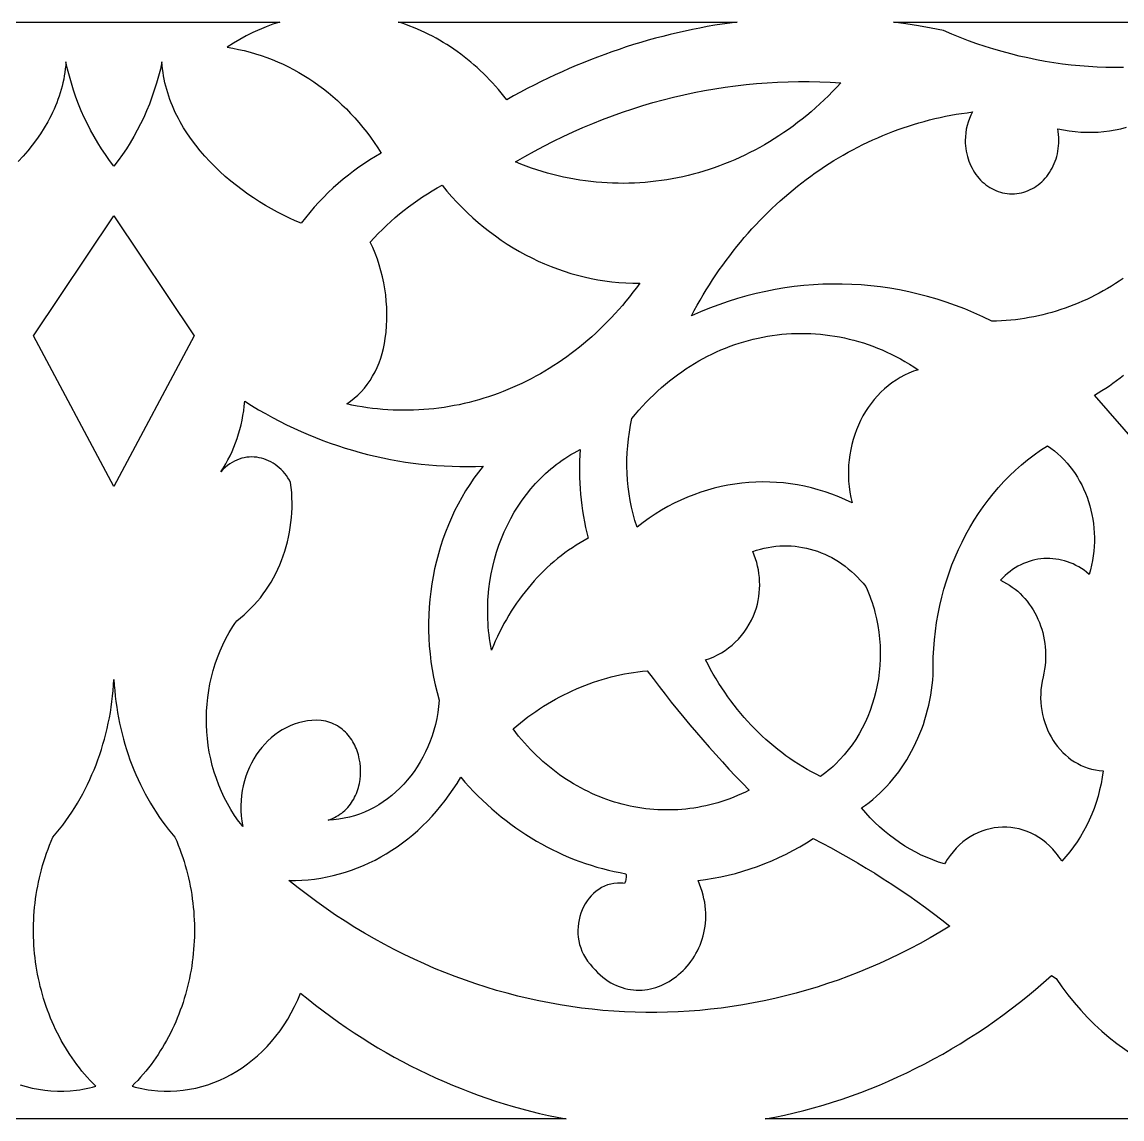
# Model space of a CAD drawing. Extents: x 1908 to 3442, y -299 to 721.
# Drawn here: x 3222.5 to 3272.6, y 332.4 to 382.4 of the extents above; entities that cross this region are included whole.
import ezdxf

# ---------------------------------------------------------------- set-up
doc = ezdxf.new("R2010")
doc.units = 0
doc.layers.add('BITMAP_LAYER', color=18, linetype='CONTINUOUS')

msp = doc.modelspace()

# ---------------------------------------------------------------- linework, layer by layer
at = {"layer": 'BITMAP_LAYER'}
for points in [[(3219.112, 382.446), (3234.242, 382.446), (3233.929, 382.342), (3233.619, 382.227), (3233.008, 381.961), (3232.708, 381.811), (3232.412, 381.65), (3232.121, 381.478), (3231.833, 381.294), (3232.098, 381.251), (3232.361, 381.199), (3232.622, 381.141), (3232.881, 381.074), (3233.138, 381), (3233.393, 380.919), (3233.645, 380.831), (3233.895, 380.735), (3234.142, 380.632), (3234.387, 380.522), (3234.629, 380.405), (3234.868, 380.281), (3235.104, 380.15), (3235.337, 380.013), (3235.566, 379.868), (3235.793, 379.718), (3236.015, 379.56), (3236.235, 379.396), (3236.45, 379.226), (3236.662, 379.05), (3236.87, 378.867), (3237.074, 378.678), (3237.274, 378.483), (3237.469, 378.282), (3237.66, 378.075), (3237.847, 377.862), (3238.029, 377.644), (3238.206, 377.419), (3238.379, 377.19), (3238.547, 376.954), (3238.709, 376.713), (3238.867, 376.467), (3238.607, 376.319), (3238.351, 376.164), (3238.098, 376.002), (3237.85, 375.832), (3237.606, 375.655), (3237.365, 375.472), (3237.129, 375.282), (3236.898, 375.085), (3236.671, 374.881), (3236.448, 374.67), (3236.23, 374.454), (3236.017, 374.231), (3235.809, 374.001), (3235.607, 373.766), (3235.409, 373.524), (3235.217, 373.276), (3234.947, 373.389), (3234.675, 373.511), (3234.403, 373.642), (3234.129, 373.781), (3233.857, 373.93), (3233.584, 374.087), (3233.314, 374.252), (3233.045, 374.425), (3232.779, 374.607), (3232.516, 374.796), (3232.258, 374.993), (3232.004, 375.198), (3231.755, 375.41), (3231.512, 375.629), (3231.275, 375.855), (3231.046, 376.088), (3230.824, 376.328), (3230.611, 376.575), (3230.407, 376.828), (3230.213, 377.087), (3230.029, 377.353), (3229.855, 377.624), (3229.694, 377.901), (3229.618, 378.042), (3229.545, 378.184), (3229.475, 378.328), (3229.408, 378.472), (3229.345, 378.619), (3229.285, 378.766), (3229.229, 378.915), (3229.176, 379.065), (3229.127, 379.216), (3229.082, 379.369), (3229.041, 379.523), (3229.003, 379.678), (3228.97, 379.834), (3228.941, 379.991), (3228.916, 380.149), (3228.895, 380.309), (3228.878, 380.47), (3228.866, 380.631), (3228.792, 380.302), (3228.709, 379.976), (3228.617, 379.653), (3228.517, 379.334), (3228.408, 379.019), (3228.291, 378.709), (3228.165, 378.403), (3228.032, 378.101), (3227.89, 377.804), (3227.74, 377.513), (3227.582, 377.226), (3227.416, 376.945), (3227.243, 376.67), (3227.062, 376.401), (3226.874, 376.138), (3226.677, 375.881), (3226.48, 376.138), (3226.291, 376.401), (3226.111, 376.67), (3225.937, 376.945), (3225.772, 377.226), (3225.614, 377.513), (3225.464, 377.804), (3225.322, 378.101), (3225.188, 378.403), (3225.063, 378.709), (3224.945, 379.019), (3224.837, 379.334), (3224.736, 379.653), (3224.645, 379.976), (3224.562, 380.302), (3224.487, 380.631), (3224.475, 380.47), (3224.459, 380.309), (3224.438, 380.149), (3224.413, 379.991), (3224.384, 379.834), (3224.35, 379.678), (3224.313, 379.523), (3224.271, 379.369), (3224.226, 379.216), (3224.177, 379.065), (3224.125, 378.915), (3224.068, 378.766), (3224.009, 378.619), (3223.945, 378.472), (3223.879, 378.328), (3223.809, 378.184), (3223.736, 378.042), (3223.66, 377.901), (3223.498, 377.624), (3223.325, 377.353), (3223.141, 377.087), (3222.946, 376.828), (3222.742, 376.575), (3222.529, 376.328), (3222.308, 376.088)], [(3272.709, 380.367), (3272.311, 380.366), (3271.912, 380.373), (3271.514, 380.389), (3271.117, 380.412), (3270.72, 380.444), (3270.323, 380.484), (3269.927, 380.532), (3269.532, 380.588), (3269.138, 380.653), (3268.744, 380.725), (3268.352, 380.806), (3267.961, 380.894), (3267.571, 380.991), (3267.183, 381.096), (3266.796, 381.209), (3266.41, 381.33), (3266.026, 381.459), (3265.644, 381.596), (3265.263, 381.74), (3264.885, 381.893), (3264.509, 382.054), (3263.938, 382.171), (3263.367, 382.275), (3262.794, 382.367), (3262.22, 382.446), (3293.613, 382.446)], [(3272.701, 370.762), (3272.523, 370.641), (3272.343, 370.524), (3272.161, 370.41), (3271.977, 370.3), (3271.792, 370.193), (3271.605, 370.09), (3271.416, 369.991), (3271.226, 369.896), (3271.034, 369.804), (3270.841, 369.716), (3270.646, 369.633), (3270.449, 369.552), (3270.252, 369.476), (3270.052, 369.404), (3269.852, 369.336), (3269.65, 369.272), (3269.447, 369.212), (3269.243, 369.156), (3269.037, 369.104), (3268.831, 369.056), (3268.623, 369.012), (3268.414, 368.972), (3268.205, 368.937), (3267.994, 368.906), (3267.783, 368.879), (3267.57, 368.857), (3267.357, 368.839), (3267.143, 368.825), (3266.928, 368.816), (3266.713, 368.811), (3266.303, 369.008), (3265.89, 369.194), (3265.473, 369.367), (3265.054, 369.528), (3264.633, 369.676), (3264.209, 369.813), (3263.782, 369.937), (3263.354, 370.049), (3262.924, 370.148), (3262.492, 370.236), (3262.059, 370.311), (3261.625, 370.374), (3261.19, 370.424), (3260.754, 370.463), (3260.318, 370.489), (3259.881, 370.502), (3259.444, 370.504), (3259.007, 370.493), (3258.57, 370.47), (3258.134, 370.435), (3257.698, 370.387), (3257.263, 370.327), (3256.829, 370.254), (3256.397, 370.17), (3255.966, 370.073), (3255.537, 369.964), (3255.109, 369.842), (3254.684, 369.708), (3254.26, 369.562), (3253.84, 369.403), (3253.422, 369.232), (3253.007, 369.049), (3253.137, 369.293), (3253.27, 369.534), (3253.406, 369.773), (3253.545, 370.008), (3253.687, 370.241), (3253.831, 370.472), (3253.978, 370.699), (3254.128, 370.924), (3254.281, 371.146), (3254.436, 371.365), (3254.594, 371.581), (3254.754, 371.795), (3254.917, 372.005), (3255.082, 372.213), (3255.25, 372.418), (3255.421, 372.619), (3255.593, 372.818), (3255.768, 373.014), (3255.946, 373.206), (3256.126, 373.396), (3256.308, 373.582), (3256.492, 373.766), (3256.678, 373.946), (3256.867, 374.123), (3257.058, 374.297), (3257.251, 374.468), (3257.446, 374.635), (3257.643, 374.799), (3257.842, 374.96), (3258.043, 375.118), (3258.246, 375.272), (3258.451, 375.423), (3258.658, 375.571), (3258.867, 375.715), (3259.077, 375.856), (3259.29, 375.993), (3259.504, 376.127), (3259.719, 376.257), (3259.937, 376.384), (3260.156, 376.508), (3260.377, 376.627), (3260.599, 376.744), (3260.823, 376.856), (3261.048, 376.965), (3261.275, 377.071), (3261.504, 377.172), (3261.733, 377.27), (3261.965, 377.364), (3262.197, 377.455), (3262.431, 377.541), (3262.666, 377.624), (3262.903, 377.703), (3263.14, 377.779), (3263.379, 377.85), (3263.619, 377.917), (3263.86, 377.981), (3264.103, 378.041), (3264.346, 378.096), (3264.59, 378.148), (3264.836, 378.195), (3265.082, 378.239), (3265.329, 378.279), (3265.577, 378.314), (3265.826, 378.345), (3265.75, 378.198), (3265.684, 378.045), (3265.627, 377.887), (3265.581, 377.724), (3265.544, 377.559), (3265.518, 377.39), (3265.502, 377.219), (3265.496, 377.046), (3265.499, 376.921), (3265.507, 376.797), (3265.521, 376.676), (3265.54, 376.556), (3265.563, 376.438), (3265.592, 376.323), (3265.626, 376.21), (3265.664, 376.099), (3265.707, 375.991), (3265.754, 375.887), (3265.805, 375.785), (3265.861, 375.686), (3265.92, 375.591), (3265.984, 375.499), (3266.051, 375.41), (3266.121, 375.326), (3266.196, 375.245), (3266.273, 375.169), (3266.354, 375.097), (3266.437, 375.029), (3266.524, 374.966), (3266.613, 374.907), (3266.705, 374.853), (3266.8, 374.805), (3266.897, 374.761), (3266.996, 374.723), (3267.097, 374.69), (3267.201, 374.663), (3267.306, 374.642), (3267.413, 374.626), (3267.521, 374.617), (3267.631, 374.614), (3267.741, 374.617), (3267.849, 374.626), (3267.956, 374.642), (3268.061, 374.663), (3268.164, 374.69), (3268.266, 374.723), (3268.365, 374.761), (3268.462, 374.805), (3268.556, 374.853), (3268.648, 374.907), (3268.738, 374.966), (3268.824, 375.029), (3268.908, 375.097), (3268.989, 375.169), (3269.066, 375.245), (3269.14, 375.326), (3269.211, 375.41), (3269.278, 375.499), (3269.341, 375.591), (3269.401, 375.686), (3269.457, 375.785), (3269.508, 375.887), (3269.555, 375.991), (3269.598, 376.099), (3269.636, 376.21), (3269.67, 376.323), (3269.698, 376.438), (3269.722, 376.556), (3269.741, 376.676), (3269.755, 376.797), (3269.763, 376.921), (3269.766, 377.046), (3269.762, 377.183), (3269.752, 377.318), (3269.736, 377.451), (3269.713, 377.581), (3269.978, 377.526), (3270.242, 377.482), (3270.507, 377.45), (3270.771, 377.428), (3271.035, 377.418), (3271.298, 377.419), (3271.56, 377.43), (3271.82, 377.453), (3272.08, 377.486), (3272.337, 377.529), (3272.593, 377.583), (3272.846, 377.647)], [(3273.374, 363.172), (3271.388, 365.435), (3271.561, 365.539), (3271.732, 365.646), (3271.901, 365.757), (3272.068, 365.87), (3272.232, 365.986), (3272.395, 366.106), (3272.555, 366.228), (3272.713, 366.354)], [(3222.396, 334.01), (3222.671, 333.927), (3222.951, 333.857), (3223.233, 333.8), (3223.518, 333.757), (3223.805, 333.729), (3224.095, 333.714), (3224.385, 333.714), (3224.677, 333.729), (3224.97, 333.759), (3225.117, 333.779), (3225.264, 333.803), (3225.41, 333.831), (3225.557, 333.863), (3225.704, 333.899), (3225.85, 333.938), (3225.718, 334.072), (3225.589, 334.208), (3225.462, 334.347), (3225.339, 334.489), (3225.219, 334.633), (3225.102, 334.78), (3224.988, 334.928), (3224.877, 335.079), (3224.769, 335.233), (3224.664, 335.388), (3224.562, 335.546), (3224.464, 335.705), (3224.368, 335.867), (3224.276, 336.03), (3224.187, 336.196), (3224.101, 336.363), (3224.018, 336.532), (3223.938, 336.702), (3223.862, 336.874), (3223.788, 337.048), (3223.718, 337.223), (3223.651, 337.399), (3223.588, 337.577), (3223.527, 337.757), (3223.47, 337.937), (3223.417, 338.119), (3223.366, 338.301), (3223.319, 338.485), (3223.275, 338.67), (3223.234, 338.856), (3223.197, 339.042), (3223.163, 339.229), (3223.132, 339.418), (3223.105, 339.606), (3223.081, 339.796), (3223.06, 339.986), (3223.043, 340.176), (3223.029, 340.367), (3223.019, 340.559), (3223.012, 340.75), (3223.008, 340.942), (3223.008, 341.134), (3223.011, 341.326), (3223.018, 341.519), (3223.028, 341.711), (3223.042, 341.903), (3223.059, 342.095), (3223.08, 342.287), (3223.104, 342.479), (3223.132, 342.671), (3223.163, 342.862), (3223.198, 343.052), (3223.236, 343.243), (3223.278, 343.432), (3223.323, 343.621), (3223.372, 343.81), (3223.425, 343.997), (3223.481, 344.184), (3223.541, 344.37), (3223.604, 344.556), (3223.672, 344.74), (3223.742, 344.923), (3223.817, 345.105), (3223.895, 345.286), (3224.049, 345.469), (3224.199, 345.656), (3224.344, 345.846), (3224.486, 346.039), (3224.624, 346.236), (3224.758, 346.436), (3224.887, 346.639), (3225.012, 346.845), (3225.133, 347.054), (3225.25, 347.266), (3225.363, 347.481), (3225.471, 347.698), (3225.575, 347.919), (3225.674, 348.141), (3225.769, 348.366), (3225.86, 348.593), (3225.946, 348.823), (3226.028, 349.055), (3226.105, 349.289), (3226.177, 349.524), (3226.245, 349.762), (3226.308, 350.002), (3226.366, 350.243), (3226.42, 350.486), (3226.469, 350.73), (3226.513, 350.976), (3226.553, 351.224), (3226.587, 351.472), (3226.617, 351.722), (3226.641, 351.973), (3226.661, 352.225), (3226.677, 352.478), (3226.692, 352.225), (3226.712, 351.973), (3226.737, 351.722), (3226.766, 351.472), (3226.801, 351.224), (3226.84, 350.976), (3226.884, 350.73), (3226.933, 350.486), (3226.987, 350.243), (3227.046, 350.002), (3227.109, 349.762), (3227.177, 349.524), (3227.249, 349.289), (3227.326, 349.055), (3227.408, 348.823), (3227.494, 348.593), (3227.584, 348.366), (3227.679, 348.141), (3227.779, 347.919), (3227.883, 347.698), (3227.991, 347.481), (3228.103, 347.266), (3228.22, 347.054), (3228.341, 346.845), (3228.466, 346.639), (3228.596, 346.436), (3228.73, 346.236), (3228.867, 346.039), (3229.009, 345.846), (3229.155, 345.656), (3229.305, 345.469), (3229.459, 345.286), (3229.537, 345.105), (3229.611, 344.923), (3229.682, 344.74), (3229.749, 344.556), (3229.813, 344.37), (3229.872, 344.184), (3229.929, 343.997), (3229.981, 343.81), (3230.03, 343.621), (3230.076, 343.432), (3230.118, 343.243), (3230.156, 343.052), (3230.191, 342.862), (3230.222, 342.671), (3230.25, 342.479), (3230.274, 342.287), (3230.295, 342.095), (3230.312, 341.903), (3230.325, 341.711), (3230.336, 341.519), (3230.342, 341.326), (3230.346, 341.134), (3230.346, 340.942), (3230.342, 340.75), (3230.335, 340.559), (3230.325, 340.367), (3230.311, 340.176), (3230.293, 339.986), (3230.273, 339.796), (3230.249, 339.606), (3230.222, 339.418), (3230.191, 339.229), (3230.157, 339.042), (3230.12, 338.856), (3230.079, 338.67), (3230.035, 338.485), (3229.988, 338.301), (3229.937, 338.119), (3229.883, 337.937), (3229.826, 337.757), (3229.766, 337.577), (3229.702, 337.399), (3229.635, 337.223), (3229.565, 337.048), (3229.492, 336.874), (3229.415, 336.702), (3229.336, 336.532), (3229.253, 336.363), (3229.167, 336.196), (3229.078, 336.03), (3228.985, 335.867), (3228.89, 335.705), (3228.791, 335.546), (3228.69, 335.388), (3228.585, 335.233), (3228.477, 335.079), (3228.366, 334.928), (3228.252, 334.78), (3228.135, 334.633), (3228.015, 334.489), (3227.891, 334.347), (3227.765, 334.208), (3227.636, 334.072), (3227.503, 333.938), (3227.65, 333.899), (3227.797, 333.863), (3227.943, 333.831), (3228.09, 333.803), (3228.237, 333.779), (3228.383, 333.759), (3228.676, 333.729), (3228.968, 333.714), (3229.259, 333.714), (3229.548, 333.729), (3229.836, 333.757), (3230.121, 333.8), (3230.403, 333.857), (3230.682, 333.927), (3230.958, 334.01), (3231.23, 334.107), (3231.498, 334.216), (3231.761, 334.339), (3232.02, 334.474), (3232.273, 334.621), (3232.52, 334.781), (3232.762, 334.953), (3232.997, 335.136), (3233.225, 335.331), (3233.447, 335.537), (3233.66, 335.755), (3233.866, 335.983), (3234.064, 336.223), (3234.253, 336.472), (3234.433, 336.732), (3234.604, 337.003), (3234.765, 337.283), (3234.916, 337.573), (3234.988, 337.721), (3235.057, 337.872), (3235.123, 338.026), (3235.187, 338.181), (3235.526, 337.905), (3235.869, 337.635), (3236.215, 337.371), (3236.564, 337.113), (3236.916, 336.861), (3237.27, 336.616), (3237.628, 336.376), (3237.988, 336.143), (3238.351, 335.915), (3238.717, 335.694), (3239.085, 335.479), (3239.456, 335.271), (3239.829, 335.068), (3240.204, 334.872), (3240.582, 334.683), (3240.962, 334.499), (3241.345, 334.322), (3241.729, 334.152), (3242.116, 333.987), (3242.504, 333.83), (3242.895, 333.678), (3243.287, 333.533), (3243.682, 333.395), (3244.078, 333.263), (3244.475, 333.138), (3244.875, 333.019), (3245.276, 332.907), (3245.678, 332.802), (3246.082, 332.703), (3246.487, 332.611), (3246.894, 332.525), (3247.302, 332.446), (3206.052, 332.446)]]:
    msp.add_lwpolyline(points, dxfattribs=at)
for points in [[(3254.757, 382.4), (3254.416, 382.349), (3254.075, 382.295), (3253.734, 382.236), (3253.395, 382.172), (3253.056, 382.105), (3252.717, 382.033), (3252.38, 381.957), (3252.043, 381.877), (3251.707, 381.793), (3251.372, 381.705), (3251.038, 381.612), (3250.705, 381.515), (3250.373, 381.414), (3250.041, 381.309), (3249.711, 381.2), (3249.382, 381.087), (3249.054, 380.969), (3248.727, 380.848), (3248.401, 380.722), (3248.076, 380.593), (3247.752, 380.459), (3247.43, 380.321), (3247.109, 380.179), (3246.789, 380.033), (3246.47, 379.884), (3246.153, 379.73), (3245.837, 379.572), (3245.522, 379.41), (3245.209, 379.244), (3244.898, 379.074), (3244.588, 378.9), (3244.463, 379.06), (3244.336, 379.217), (3244.206, 379.371), (3244.074, 379.522), (3243.94, 379.671), (3243.804, 379.816), (3243.666, 379.958), (3243.525, 380.097), (3243.383, 380.233), (3243.239, 380.366), (3243.092, 380.495), (3242.944, 380.622), (3242.794, 380.745), (3242.641, 380.865), (3242.488, 380.982), (3242.332, 381.095), (3242.175, 381.205), (3242.016, 381.312), (3241.855, 381.416), (3241.693, 381.516), (3241.529, 381.613), (3241.363, 381.706), (3241.197, 381.796), (3241.028, 381.882), (3240.859, 381.965), (3240.688, 382.045), (3240.516, 382.121), (3240.342, 382.193), (3240.167, 382.262), (3239.992, 382.327), (3239.814, 382.388), (3239.636, 382.446), (3255.1, 382.446)], [(3258.378, 379.729), (3258.86, 379.719), (3259.342, 379.7), (3259.824, 379.671), (3259.638, 379.471), (3259.449, 379.274), (3259.258, 379.082), (3259.064, 378.895), (3258.868, 378.711), (3258.67, 378.532), (3258.469, 378.358), (3258.266, 378.188), (3258.061, 378.022), (3257.853, 377.86), (3257.644, 377.703), (3257.432, 377.551), (3257.219, 377.403), (3257.003, 377.259), (3256.786, 377.12), (3256.567, 376.985), (3256.346, 376.855), (3256.123, 376.729), (3255.899, 376.608), (3255.673, 376.492), (3255.445, 376.38), (3255.216, 376.272), (3254.986, 376.169), (3254.754, 376.071), (3254.521, 375.978), (3254.286, 375.888), (3254.051, 375.804), (3253.814, 375.724), (3253.576, 375.649), (3253.337, 375.579), (3253.097, 375.513), (3252.856, 375.452), (3252.614, 375.396), (3252.372, 375.345), (3252.128, 375.298), (3251.884, 375.256), (3251.64, 375.219), (3251.394, 375.186), (3251.148, 375.158), (3250.902, 375.136), (3250.655, 375.118), (3250.408, 375.104), (3250.16, 375.096), (3249.912, 375.093), (3249.664, 375.094), (3249.416, 375.1), (3249.168, 375.112), (3248.92, 375.128), (3248.671, 375.149), (3248.423, 375.175), (3248.175, 375.206), (3247.927, 375.242), (3247.679, 375.283), (3247.431, 375.329), (3247.184, 375.38), (3246.937, 375.436), (3246.691, 375.497), (3246.445, 375.563), (3246.2, 375.635), (3245.955, 375.711), (3245.712, 375.792), (3245.468, 375.879), (3245.226, 375.97), (3244.984, 376.067), (3245.414, 376.317), (3245.847, 376.558), (3246.283, 376.791), (3246.723, 377.015), (3247.165, 377.23), (3247.61, 377.437), (3248.057, 377.635), (3248.507, 377.824), (3248.96, 378.004), (3249.415, 378.176), (3249.872, 378.338), (3250.331, 378.492), (3250.793, 378.637), (3251.256, 378.773), (3251.722, 378.9), (3252.189, 379.019), (3252.658, 379.128), (3253.128, 379.228), (3253.6, 379.319), (3254.073, 379.401), (3254.548, 379.474), (3255.024, 379.538), (3255.501, 379.593), (3255.978, 379.639), (3256.457, 379.675), (3256.936, 379.702), (3257.417, 379.72), (3257.897, 379.729)], [(3241.86, 374.74), (3242.086, 374.483), (3242.316, 374.233), (3242.553, 373.99), (3242.794, 373.755), (3243.04, 373.528), (3243.29, 373.308), (3243.545, 373.096), (3243.805, 372.892), (3244.069, 372.696), (3244.336, 372.508), (3244.608, 372.328), (3244.884, 372.157), (3245.163, 371.993), (3245.446, 371.838), (3245.732, 371.691), (3246.022, 371.553), (3246.314, 371.423), (3246.61, 371.302), (3246.908, 371.189), (3247.209, 371.085), (3247.512, 370.99), (3247.818, 370.904), (3248.126, 370.827), (3248.436, 370.759), (3248.748, 370.7), (3249.062, 370.65), (3249.377, 370.61), (3249.694, 370.579), (3250.012, 370.557), (3250.331, 370.544), (3250.651, 370.542), (3250.499, 370.333), (3250.343, 370.127), (3250.185, 369.925), (3250.025, 369.727), (3249.861, 369.532), (3249.695, 369.341), (3249.527, 369.153), (3249.356, 368.969), (3249.183, 368.789), (3249.008, 368.612), (3248.83, 368.439), (3248.649, 368.27), (3248.467, 368.104), (3248.282, 367.943), (3248.096, 367.785), (3247.907, 367.63), (3247.716, 367.48), (3247.523, 367.333), (3247.328, 367.19), (3247.131, 367.051), (3246.933, 366.916), (3246.732, 366.785), (3246.53, 366.657), (3246.326, 366.534), (3246.121, 366.414), (3245.913, 366.299), (3245.705, 366.187), (3245.494, 366.08), (3245.282, 365.976), (3245.069, 365.877), (3244.854, 365.781), (3244.638, 365.69), (3244.421, 365.603), (3244.203, 365.519), (3243.983, 365.44), (3243.762, 365.366), (3243.54, 365.295), (3243.317, 365.228), (3243.093, 365.166), (3242.868, 365.108), (3242.641, 365.054), (3242.415, 365.005), (3242.187, 364.96), (3241.958, 364.919), (3241.729, 364.882), (3241.499, 364.85), (3241.268, 364.822), (3241.037, 364.799), (3240.805, 364.78), (3240.573, 364.765), (3240.34, 364.755), (3240.107, 364.749), (3239.873, 364.748), (3239.64, 364.751), (3239.405, 364.759), (3239.171, 364.772), (3238.936, 364.789), (3238.702, 364.81), (3238.467, 364.836), (3238.232, 364.867), (3237.997, 364.902), (3237.762, 364.942), (3237.528, 364.987), (3237.293, 365.036), (3237.469, 365.161), (3237.637, 365.296), (3237.798, 365.441), (3237.95, 365.595), (3238.095, 365.759), (3238.23, 365.931), (3238.357, 366.112), (3238.474, 366.3), (3238.582, 366.495), (3238.681, 366.697), (3238.769, 366.905), (3238.847, 367.119), (3238.914, 367.339), (3238.971, 367.563), (3239.017, 367.792), (3239.051, 368.025), (3239.085, 368.308), (3239.108, 368.592), (3239.12, 368.876), (3239.122, 369.16), (3239.115, 369.443), (3239.096, 369.725), (3239.068, 370.006), (3239.03, 370.285), (3238.981, 370.562), (3238.923, 370.837), (3238.854, 371.109), (3238.776, 371.377), (3238.688, 371.643), (3238.59, 371.904), (3238.483, 372.162), (3238.365, 372.415), (3238.547, 372.612), (3238.731, 372.805), (3238.919, 372.994), (3239.11, 373.178), (3239.305, 373.357), (3239.503, 373.532), (3239.703, 373.701), (3239.907, 373.866), (3240.114, 374.026), (3240.324, 374.181), (3240.536, 374.332), (3240.752, 374.477), (3240.97, 374.617), (3241.191, 374.751), (3241.414, 374.881), (3241.64, 375.005)], [(3230.339, 368.14), (3226.677, 361.28), (3223.015, 368.14), (3226.677, 373.617)], [(3258.23, 368.254), (3258.45, 368.247), (3258.67, 368.234), (3258.889, 368.217), (3259.109, 368.193), (3259.328, 368.165), (3259.548, 368.131), (3259.766, 368.092), (3259.985, 368.048), (3260.202, 367.998), (3260.419, 367.943), (3260.636, 367.882), (3260.852, 367.816), (3261.067, 367.745), (3261.281, 367.668), (3261.494, 367.586), (3261.706, 367.498), (3261.916, 367.405), (3262.126, 367.306), (3262.334, 367.202), (3262.541, 367.092), (3262.747, 366.977), (3262.951, 366.857), (3263.154, 366.73), (3263.354, 366.599), (3263.14, 366.527), (3262.931, 366.444), (3262.727, 366.349), (3262.531, 366.244), (3262.34, 366.129), (3262.156, 366.003), (3261.979, 365.868), (3261.809, 365.724), (3261.646, 365.571), (3261.491, 365.409), (3261.343, 365.24), (3261.203, 365.063), (3261.071, 364.878), (3260.947, 364.687), (3260.831, 364.49), (3260.724, 364.286), (3260.626, 364.077), (3260.536, 363.862), (3260.456, 363.643), (3260.385, 363.419), (3260.324, 363.191), (3260.272, 362.959), (3260.231, 362.724), (3260.199, 362.486), (3260.178, 362.246), (3260.167, 362.004), (3260.167, 361.759), (3260.178, 361.514), (3260.2, 361.268), (3260.233, 361.021), (3260.278, 360.773), (3260.335, 360.526), (3260.032, 360.67), (3259.726, 360.801), (3259.418, 360.921), (3259.108, 361.03), (3258.796, 361.126), (3258.483, 361.211), (3258.168, 361.284), (3257.851, 361.346), (3257.534, 361.396), (3257.216, 361.435), (3256.897, 361.462), (3256.579, 361.478), (3256.26, 361.482), (3255.942, 361.475), (3255.624, 361.456), (3255.307, 361.426), (3254.99, 361.385), (3254.675, 361.333), (3254.362, 361.269), (3254.05, 361.194), (3253.74, 361.107), (3253.432, 361.01), (3253.127, 360.901), (3252.825, 360.782), (3252.525, 360.651), (3252.228, 360.509), (3251.935, 360.356), (3251.646, 360.192), (3251.36, 360.016), (3251.079, 359.83), (3250.802, 359.633), (3250.529, 359.425), (3250.436, 359.724), (3250.353, 360.025), (3250.281, 360.329), (3250.219, 360.636), (3250.168, 360.944), (3250.127, 361.254), (3250.097, 361.566), (3250.077, 361.878), (3250.067, 362.192), (3250.069, 362.505), (3250.08, 362.818), (3250.103, 363.131), (3250.136, 363.444), (3250.179, 363.755), (3250.233, 364.064), (3250.298, 364.372), (3250.456, 364.565), (3250.618, 364.753), (3250.782, 364.937), (3250.949, 365.116), (3251.119, 365.289), (3251.291, 365.458), (3251.466, 365.623), (3251.644, 365.782), (3251.824, 365.937), (3252.007, 366.086), (3252.192, 366.231), (3252.379, 366.371), (3252.568, 366.506), (3252.759, 366.636), (3252.953, 366.762), (3253.148, 366.882), (3253.346, 366.997), (3253.545, 367.108), (3253.746, 367.213), (3253.948, 367.313), (3254.152, 367.409), (3254.358, 367.499), (3254.565, 367.584), (3254.773, 367.665), (3254.983, 367.74), (3255.194, 367.81), (3255.406, 367.875), (3255.619, 367.935), (3255.833, 367.99), (3256.048, 368.04), (3256.263, 368.085), (3256.48, 368.124), (3256.697, 368.159), (3256.915, 368.188), (3257.133, 368.212), (3257.352, 368.231), (3257.571, 368.245), (3257.79, 368.253), (3258.01, 368.256)], [(3232.955, 364.964), (3233.27, 364.777), (3233.587, 364.595), (3233.906, 364.421), (3234.228, 364.252), (3234.552, 364.09), (3234.879, 363.935), (3235.207, 363.786), (3235.537, 363.643), (3235.869, 363.507), (3236.203, 363.378), (3236.539, 363.255), (3236.877, 363.139), (3237.216, 363.029), (3237.557, 362.926), (3237.899, 362.829), (3238.242, 362.739), (3238.587, 362.656), (3238.933, 362.58), (3239.28, 362.51), (3239.629, 362.447), (3239.978, 362.391), (3240.328, 362.341), (3240.68, 362.299), (3241.032, 362.263), (3241.384, 362.234), (3241.738, 362.212), (3242.092, 362.196), (3242.446, 362.188), (3242.801, 362.186), (3243.156, 362.192), (3243.511, 362.204), (3243.298, 361.931), (3243.094, 361.651), (3242.899, 361.365), (3242.713, 361.072), (3242.537, 360.773), (3242.37, 360.469), (3242.212, 360.159), (3242.065, 359.844), (3241.926, 359.525), (3241.797, 359.201), (3241.678, 358.873), (3241.569, 358.541), (3241.469, 358.205), (3241.38, 357.866), (3241.3, 357.524), (3241.23, 357.179), (3241.17, 356.832), (3241.12, 356.482), (3241.081, 356.131), (3241.051, 355.779), (3241.032, 355.424), (3241.023, 355.069), (3241.024, 354.714), (3241.036, 354.358), (3241.058, 354.002), (3241.091, 353.646), (3241.134, 353.29), (3241.188, 352.935), (3241.252, 352.582), (3241.328, 352.23), (3241.414, 351.879), (3241.51, 351.53), (3241.483, 351.249), (3241.445, 350.972), (3241.396, 350.7), (3241.336, 350.432), (3241.266, 350.17), (3241.185, 349.912), (3241.095, 349.661), (3240.996, 349.415), (3240.887, 349.176), (3240.769, 348.944), (3240.643, 348.718), (3240.508, 348.499), (3240.365, 348.288), (3240.214, 348.084), (3240.055, 347.889), (3239.889, 347.701), (3239.715, 347.523), (3239.535, 347.353), (3239.349, 347.192), (3239.155, 347.041), (3238.956, 346.899), (3238.752, 346.768), (3238.541, 346.646), (3238.326, 346.536), (3238.105, 346.436), (3237.88, 346.347), (3237.65, 346.27), (3237.416, 346.205), (3237.178, 346.152), (3236.937, 346.111), (3236.692, 346.082), (3236.444, 346.067), (3236.543, 346.102), (3236.638, 346.141), (3236.729, 346.183), (3236.817, 346.23), (3236.902, 346.28), (3236.983, 346.333), (3237.061, 346.39), (3237.135, 346.45), (3237.206, 346.513), (3237.274, 346.58), (3237.338, 346.648), (3237.398, 346.72), (3237.456, 346.794), (3237.51, 346.87), (3237.56, 346.948), (3237.608, 347.029), (3237.652, 347.111), (3237.692, 347.196), (3237.73, 347.282), (3237.764, 347.369), (3237.794, 347.458), (3237.822, 347.548), (3237.846, 347.639), (3237.867, 347.731), (3237.885, 347.824), (3237.899, 347.918), (3237.918, 348.107), (3237.924, 348.297), (3237.917, 348.487), (3237.898, 348.676), (3237.866, 348.862), (3237.821, 349.045), (3237.794, 349.135), (3237.764, 349.224), (3237.731, 349.311), (3237.695, 349.397), (3237.655, 349.481), (3237.613, 349.563), (3237.567, 349.644), (3237.519, 349.722), (3237.467, 349.798), (3237.412, 349.872), (3237.354, 349.943), (3237.294, 350.011), (3237.23, 350.077), (3237.163, 350.14), (3237.093, 350.2), (3237.021, 350.256), (3236.945, 350.31), (3236.866, 350.359), (3236.784, 350.405), (3236.7, 350.448), (3236.612, 350.486), (3236.522, 350.521), (3236.429, 350.551), (3236.332, 350.577), (3236.233, 350.598), (3236.131, 350.615), (3235.916, 350.621), (3235.705, 350.613), (3235.498, 350.59), (3235.294, 350.554), (3235.095, 350.504), (3234.9, 350.442), (3234.711, 350.367), (3234.527, 350.281), (3234.348, 350.183), (3234.175, 350.074), (3234.009, 349.954), (3233.85, 349.824), (3233.697, 349.685), (3233.552, 349.536), (3233.414, 349.379), (3233.284, 349.213), (3233.163, 349.039), (3233.05, 348.858), (3232.946, 348.669), (3232.851, 348.475), (3232.765, 348.273), (3232.69, 348.066), (3232.625, 347.854), (3232.57, 347.637), (3232.527, 347.416), (3232.494, 347.19), (3232.473, 346.961), (3232.464, 346.729), (3232.467, 346.494), (3232.482, 346.257), (3232.51, 346.019), (3232.552, 345.779), (3232.455, 345.903), (3232.36, 346.028), (3232.18, 346.286), (3232.012, 346.55), (3231.855, 346.821), (3231.71, 347.098), (3231.577, 347.38), (3231.456, 347.668), (3231.346, 347.96), (3231.248, 348.257), (3231.162, 348.557), (3231.088, 348.86), (3231.025, 349.167), (3230.975, 349.475), (3230.936, 349.786), (3230.909, 350.098), (3230.894, 350.411), (3230.891, 350.724), (3230.9, 351.037), (3230.92, 351.35), (3230.953, 351.662), (3230.997, 351.972), (3231.054, 352.28), (3231.122, 352.587), (3231.203, 352.89), (3231.295, 353.19), (3231.4, 353.486), (3231.516, 353.778), (3231.644, 354.065), (3231.785, 354.347), (3231.938, 354.623), (3232.102, 354.894), (3232.189, 355.026), (3232.279, 355.157), (3232.449, 355.29), (3232.613, 355.428), (3232.772, 355.573), (3232.925, 355.723), (3233.073, 355.879), (3233.216, 356.041), (3233.353, 356.207), (3233.484, 356.378), (3233.609, 356.555), (3233.729, 356.735), (3233.843, 356.92), (3233.951, 357.11), (3234.052, 357.303), (3234.148, 357.5), (3234.237, 357.7), (3234.32, 357.904), (3234.397, 358.111), (3234.467, 358.321), (3234.531, 358.534), (3234.588, 358.749), (3234.638, 358.966), (3234.682, 359.186), (3234.719, 359.407), (3234.749, 359.631), (3234.773, 359.855), (3234.789, 360.081), (3234.798, 360.308), (3234.8, 360.536), (3234.794, 360.765), (3234.782, 360.994), (3234.762, 361.224), (3234.734, 361.453), (3234.675, 361.565), (3234.611, 361.672), (3234.541, 361.775), (3234.466, 361.872), (3234.387, 361.963), (3234.304, 362.05), (3234.216, 362.131), (3234.125, 362.206), (3234.031, 362.276), (3233.933, 362.339), (3233.833, 362.397), (3233.73, 362.448), (3233.624, 362.493), (3233.517, 362.531), (3233.408, 362.562), (3233.297, 362.587), (3233.185, 362.605), (3233.072, 362.616), (3232.959, 362.62), (3232.845, 362.616), (3232.731, 362.605), (3232.617, 362.586), (3232.504, 362.559), (3232.392, 362.525), (3232.28, 362.482), (3232.17, 362.431), (3232.061, 362.372), (3231.954, 362.304), (3231.85, 362.228), (3231.748, 362.143), (3231.648, 362.048), (3231.551, 361.945), (3231.665, 362.123), (3231.772, 362.304), (3231.874, 362.489), (3231.97, 362.678), (3232.06, 362.87), (3232.144, 363.065), (3232.222, 363.264), (3232.294, 363.465), (3232.359, 363.669), (3232.419, 363.876), (3232.472, 364.085), (3232.519, 364.296), (3232.56, 364.509), (3232.594, 364.724), (3232.622, 364.94), (3232.643, 365.158)], [(3247.924, 362.708), (3247.913, 362.452), (3247.906, 362.196), (3247.905, 361.94), (3247.909, 361.685), (3247.918, 361.43), (3247.932, 361.175), (3247.952, 360.92), (3247.977, 360.667), (3248.007, 360.413), (3248.042, 360.161), (3248.083, 359.91), (3248.129, 359.659), (3248.18, 359.41), (3248.236, 359.162), (3248.297, 358.915), (3248.115, 358.814), (3247.936, 358.709), (3247.758, 358.6), (3247.584, 358.486), (3247.411, 358.368), (3247.242, 358.246), (3247.075, 358.12), (3246.91, 357.99), (3246.749, 357.856), (3246.59, 357.717), (3246.434, 357.576), (3246.28, 357.43), (3246.13, 357.281), (3245.982, 357.128), (3245.838, 356.971), (3245.697, 356.811), (3245.558, 356.647), (3245.423, 356.48), (3245.291, 356.31), (3245.163, 356.136), (3245.037, 355.959), (3244.915, 355.779), (3244.797, 355.595), (3244.682, 355.409), (3244.57, 355.22), (3244.462, 355.027), (3244.358, 354.832), (3244.257, 354.634), (3244.16, 354.433), (3244.067, 354.23), (3243.977, 354.023), (3243.892, 353.815), (3243.859, 353.991), (3243.829, 354.167), (3243.803, 354.344), (3243.781, 354.52), (3243.762, 354.696), (3243.746, 354.872), (3243.734, 355.048), (3243.726, 355.224), (3243.721, 355.399), (3243.719, 355.574), (3243.72, 355.748), (3243.725, 355.922), (3243.733, 356.095), (3243.744, 356.268), (3243.776, 356.612), (3243.821, 356.952), (3243.879, 357.29), (3243.949, 357.623), (3244.031, 357.952), (3244.125, 358.276), (3244.231, 358.595), (3244.349, 358.908), (3244.478, 359.216), (3244.618, 359.517), (3244.77, 359.811), (3244.932, 360.098), (3245.105, 360.377), (3245.288, 360.647), (3245.482, 360.91), (3245.685, 361.163), (3245.899, 361.407), (3246.122, 361.64), (3246.355, 361.864), (3246.475, 361.972), (3246.597, 362.076), (3246.722, 362.179), (3246.849, 362.278), (3246.978, 362.374), (3247.109, 362.468), (3247.242, 362.558), (3247.378, 362.646), (3247.516, 362.73), (3247.656, 362.811), (3247.798, 362.889), (3247.942, 362.963)], [(3269.404, 363.021), (3269.563, 362.899), (3269.716, 362.771), (3269.862, 362.635), (3270.003, 362.493), (3270.137, 362.346), (3270.265, 362.192), (3270.387, 362.033), (3270.502, 361.868), (3270.611, 361.699), (3270.712, 361.525), (3270.808, 361.346), (3270.896, 361.164), (3270.977, 360.977), (3271.051, 360.787), (3271.118, 360.593), (3271.178, 360.397), (3271.231, 360.197), (3271.276, 359.995), (3271.314, 359.791), (3271.344, 359.585), (3271.366, 359.378), (3271.381, 359.169), (3271.388, 358.958), (3271.387, 358.747), (3271.378, 358.536), (3271.361, 358.324), (3271.335, 358.112), (3271.302, 357.9), (3271.259, 357.689), (3271.209, 357.479), (3271.15, 357.27), (3271.033, 357.366), (3270.915, 357.455), (3270.793, 357.537), (3270.67, 357.612), (3270.544, 357.681), (3270.416, 357.743), (3270.287, 357.797), (3270.156, 357.846), (3270.024, 357.887), (3269.891, 357.921), (3269.757, 357.949), (3269.622, 357.97), (3269.487, 357.985), (3269.351, 357.992), (3269.216, 357.993), (3269.081, 357.988), (3268.946, 357.975), (3268.811, 357.956), (3268.677, 357.931), (3268.545, 357.899), (3268.413, 357.86), (3268.283, 357.814), (3268.154, 357.762), (3268.027, 357.704), (3267.902, 357.638), (3267.779, 357.567), (3267.659, 357.488), (3267.541, 357.404), (3267.426, 357.312), (3267.314, 357.215), (3267.205, 357.11), (3267.099, 357), (3267.242, 356.932), (3267.38, 356.858), (3267.514, 356.777), (3267.643, 356.69), (3267.768, 356.597), (3267.889, 356.497), (3268.005, 356.392), (3268.115, 356.281), (3268.221, 356.165), (3268.322, 356.044), (3268.417, 355.919), (3268.508, 355.789), (3268.593, 355.654), (3268.672, 355.516), (3268.746, 355.373), (3268.814, 355.227), (3268.877, 355.078), (3268.933, 354.926), (3268.983, 354.771), (3269.028, 354.613), (3269.066, 354.453), (3269.098, 354.29), (3269.123, 354.126), (3269.142, 353.96), (3269.154, 353.793), (3269.159, 353.625), (3269.158, 353.455), (3269.149, 353.285), (3269.134, 353.114), (3269.111, 352.944), (3269.081, 352.773), (3269.044, 352.602), (3269.002, 352.405), (3268.97, 352.209), (3268.948, 352.013), (3268.937, 351.819), (3268.935, 351.626), (3268.943, 351.434), (3268.961, 351.246), (3268.988, 351.059), (3269.023, 350.876), (3269.068, 350.696), (3269.121, 350.519), (3269.182, 350.347), (3269.251, 350.179), (3269.328, 350.016), (3269.413, 349.858), (3269.505, 349.705), (3269.604, 349.559), (3269.71, 349.418), (3269.823, 349.285), (3269.941, 349.158), (3270.067, 349.038), (3270.198, 348.927), (3270.334, 348.823), (3270.476, 348.728), (3270.624, 348.642), (3270.776, 348.564), (3270.933, 348.497), (3271.095, 348.439), (3271.261, 348.391), (3271.431, 348.355), (3271.605, 348.329), (3271.782, 348.314), (3271.741, 348.02), (3271.689, 347.729), (3271.626, 347.442), (3271.552, 347.158), (3271.468, 346.879), (3271.373, 346.605), (3271.269, 346.336), (3271.154, 346.072), (3271.03, 345.814), (3270.896, 345.562), (3270.753, 345.317), (3270.6, 345.079), (3270.438, 344.848), (3270.267, 344.625), (3270.088, 344.409), (3269.899, 344.202), (3269.836, 344.3), (3269.771, 344.394), (3269.704, 344.486), (3269.635, 344.574), (3269.491, 344.74), (3269.34, 344.894), (3269.183, 345.035), (3269.021, 345.163), (3268.853, 345.279), (3268.68, 345.381), (3268.503, 345.471), (3268.323, 345.549), (3268.139, 345.614), (3267.953, 345.666), (3267.765, 345.705), (3267.576, 345.732), (3267.386, 345.746), (3267.195, 345.748), (3267.005, 345.737), (3266.815, 345.713), (3266.627, 345.677), (3266.441, 345.629), (3266.257, 345.567), (3266.076, 345.494), (3265.899, 345.407), (3265.726, 345.309), (3265.557, 345.198), (3265.393, 345.074), (3265.236, 344.938), (3265.084, 344.789), (3264.939, 344.628), (3264.802, 344.455), (3264.673, 344.269), (3264.611, 344.172), (3264.552, 344.071), (3264.282, 344.157), (3264.016, 344.253), (3263.753, 344.36), (3263.494, 344.477), (3263.24, 344.604), (3262.989, 344.741), (3262.743, 344.888), (3262.502, 345.044), (3262.266, 345.21), (3262.035, 345.385), (3261.809, 345.57), (3261.589, 345.763), (3261.374, 345.965), (3261.166, 346.177), (3260.964, 346.396), (3260.768, 346.624), (3260.943, 346.749), (3261.114, 346.879), (3261.281, 347.015), (3261.444, 347.156), (3261.602, 347.301), (3261.756, 347.452), (3261.906, 347.608), (3262.052, 347.768), (3262.193, 347.933), (3262.329, 348.103), (3262.461, 348.276), (3262.588, 348.454), (3262.711, 348.636), (3262.828, 348.822), (3262.941, 349.012), (3263.049, 349.205), (3263.151, 349.402), (3263.249, 349.602), (3263.341, 349.806), (3263.428, 350.012), (3263.51, 350.222), (3263.586, 350.434), (3263.657, 350.65), (3263.722, 350.868), (3263.782, 351.088), (3263.836, 351.311), (3263.885, 351.536), (3263.927, 351.763), (3263.964, 351.992), (3263.994, 352.223), (3264.019, 352.455), (3264.037, 352.689), (3264.032, 353.093), (3264.04, 353.495), (3264.059, 353.895), (3264.091, 354.292), (3264.134, 354.686), (3264.189, 355.077), (3264.256, 355.464), (3264.334, 355.848), (3264.423, 356.228), (3264.523, 356.603), (3264.635, 356.974), (3264.757, 357.339), (3264.89, 357.699), (3265.033, 358.054), (3265.187, 358.403), (3265.351, 358.745), (3265.525, 359.081), (3265.709, 359.41), (3265.902, 359.733), (3266.106, 360.047), (3266.318, 360.354), (3266.54, 360.653), (3266.771, 360.944), (3267.012, 361.226), (3267.261, 361.499), (3267.519, 361.763), (3267.785, 362.017), (3268.06, 362.262), (3268.343, 362.496), (3268.634, 362.72), (3268.933, 362.933), (3269.24, 363.136)], [(3257.386, 358.572), (3257.561, 358.565), (3257.735, 358.551), (3257.908, 358.53), (3258.081, 358.501), (3258.252, 358.466), (3258.422, 358.425), (3258.591, 358.376), (3258.758, 358.321), (3258.923, 358.259), (3259.087, 358.19), (3259.248, 358.115), (3259.407, 358.033), (3259.563, 357.945), (3259.717, 357.85), (3259.868, 357.749), (3260.017, 357.642), (3260.162, 357.528), (3260.304, 357.408), (3260.443, 357.282), (3260.578, 357.15), (3260.709, 357.012), (3260.837, 356.868), (3260.96, 356.717), (3261.024, 356.574), (3261.085, 356.429), (3261.143, 356.283), (3261.197, 356.136), (3261.248, 355.989), (3261.295, 355.841), (3261.34, 355.692), (3261.381, 355.542), (3261.453, 355.242), (3261.512, 354.939), (3261.559, 354.636), (3261.593, 354.331), (3261.614, 354.027), (3261.623, 353.722), (3261.619, 353.418), (3261.603, 353.115), (3261.576, 352.814), (3261.536, 352.515), (3261.484, 352.219), (3261.421, 351.925), (3261.345, 351.636), (3261.259, 351.35), (3261.161, 351.069), (3261.051, 350.793), (3260.931, 350.523), (3260.799, 350.259), (3260.656, 350.001), (3260.503, 349.75), (3260.339, 349.507), (3260.164, 349.271), (3259.979, 349.044), (3259.783, 348.827), (3259.577, 348.618), (3259.471, 348.518), (3259.361, 348.42), (3259.25, 348.324), (3259.135, 348.232), (3259.019, 348.142), (3258.899, 348.054), (3258.693, 348.158), (3258.489, 348.266), (3258.288, 348.378), (3258.088, 348.495), (3257.892, 348.616), (3257.697, 348.742), (3257.505, 348.872), (3257.315, 349.006), (3257.128, 349.145), (3256.944, 349.287), (3256.762, 349.434), (3256.583, 349.585), (3256.407, 349.74), (3256.234, 349.899), (3256.063, 350.062), (3255.896, 350.229), (3255.731, 350.399), (3255.57, 350.573), (3255.411, 350.751), (3255.256, 350.933), (3255.104, 351.118), (3254.955, 351.307), (3254.81, 351.499), (3254.667, 351.695), (3254.528, 351.894), (3254.393, 352.096), (3254.261, 352.302), (3254.133, 352.511), (3254.008, 352.723), (3253.887, 352.939), (3253.769, 353.157), (3253.656, 353.379), (3253.843, 353.44), (3254.026, 353.513), (3254.204, 353.598), (3254.377, 353.693), (3254.545, 353.799), (3254.707, 353.916), (3254.862, 354.043), (3255.011, 354.179), (3255.152, 354.324), (3255.287, 354.479), (3255.414, 354.642), (3255.532, 354.814), (3255.643, 354.993), (3255.745, 355.18), (3255.837, 355.374), (3255.92, 355.576), (3255.973, 355.743), (3256.018, 355.913), (3256.055, 356.085), (3256.084, 356.258), (3256.105, 356.432), (3256.118, 356.607), (3256.123, 356.782), (3256.12, 356.957), (3256.109, 357.131), (3256.09, 357.305), (3256.063, 357.478), (3256.029, 357.649), (3255.986, 357.818), (3255.935, 357.985), (3255.877, 358.15), (3255.811, 358.311), (3255.984, 358.37), (3256.158, 358.421), (3256.333, 358.464), (3256.508, 358.5), (3256.684, 358.529), (3256.859, 358.551), (3257.035, 358.565), (3257.211, 358.572)], [(3251.259, 352.518), (3251.533, 352.159), (3251.81, 351.803), (3252.09, 351.449), (3252.372, 351.099), (3252.657, 350.751), (3252.944, 350.406), (3253.234, 350.064), (3253.527, 349.724), (3253.822, 349.388), (3254.119, 349.054), (3254.42, 348.723), (3254.722, 348.395), (3255.027, 348.07), (3255.335, 347.748), (3255.644, 347.429), (3255.469, 347.343), (3255.292, 347.261), (3255.115, 347.184), (3254.937, 347.112), (3254.758, 347.043), (3254.578, 346.979), (3254.398, 346.919), (3254.218, 346.864), (3254.036, 346.813), (3253.855, 346.766), (3253.673, 346.724), (3253.49, 346.685), (3253.308, 346.651), (3253.125, 346.621), (3252.942, 346.596), (3252.758, 346.575), (3252.575, 346.557), (3252.392, 346.544), (3252.209, 346.536), (3252.025, 346.531), (3251.842, 346.531), (3251.659, 346.534), (3251.477, 346.542), (3251.295, 346.554), (3251.113, 346.57), (3250.931, 346.59), (3250.75, 346.614), (3250.57, 346.642), (3250.39, 346.674), (3250.21, 346.71), (3250.032, 346.75), (3249.854, 346.794), (3249.677, 346.842), (3249.501, 346.894), (3249.325, 346.95), (3249.151, 347.01), (3248.978, 347.074), (3248.805, 347.141), (3248.634, 347.213), (3248.464, 347.289), (3248.295, 347.368), (3248.128, 347.451), (3247.962, 347.538), (3247.797, 347.629), (3247.634, 347.723), (3247.472, 347.822), (3247.311, 347.924), (3247.153, 348.03), (3246.996, 348.14), (3246.84, 348.253), (3246.687, 348.37), (3246.535, 348.491), (3246.385, 348.615), (3246.237, 348.744), (3246.091, 348.875), (3245.948, 349.011), (3245.806, 349.15), (3245.666, 349.293), (3245.529, 349.439), (3245.394, 349.589), (3245.261, 349.743), (3245.13, 349.9), (3245.002, 350.06), (3244.876, 350.225), (3245.044, 350.366), (3245.213, 350.504), (3245.384, 350.639), (3245.557, 350.77), (3245.732, 350.897), (3245.909, 351.02), (3246.087, 351.14), (3246.267, 351.256), (3246.449, 351.369), (3246.633, 351.477), (3246.818, 351.582), (3247.004, 351.683), (3247.193, 351.78), (3247.382, 351.874), (3247.573, 351.963), (3247.765, 352.049), (3247.959, 352.131), (3248.154, 352.209), (3248.35, 352.283), (3248.547, 352.353), (3248.745, 352.419), (3248.944, 352.481), (3249.145, 352.539), (3249.346, 352.594), (3249.548, 352.644), (3249.752, 352.69), (3249.956, 352.731), (3250.16, 352.769), (3250.366, 352.803), (3250.572, 352.832), (3250.779, 352.858), (3250.987, 352.879)], [(3242.681, 347.801), (3242.876, 347.586), (3243.074, 347.377), (3243.276, 347.172), (3243.481, 346.972), (3243.69, 346.778), (3243.901, 346.588), (3244.116, 346.403), (3244.334, 346.224), (3244.555, 346.05), (3244.778, 345.881), (3245.005, 345.718), (3245.234, 345.56), (3245.466, 345.407), (3245.701, 345.259), (3245.938, 345.117), (3246.178, 344.981), (3246.42, 344.85), (3246.665, 344.725), (3246.912, 344.605), (3247.16, 344.491), (3247.411, 344.383), (3247.664, 344.281), (3247.919, 344.184), (3248.176, 344.093), (3248.435, 344.009), (3248.695, 343.93), (3248.957, 343.857), (3249.221, 343.79), (3249.486, 343.729), (3249.753, 343.674), (3250.021, 343.626), (3250.029, 343.569), (3250.032, 343.512), (3250.031, 343.456), (3250.026, 343.399), (3250.016, 343.344), (3250.002, 343.289), (3249.984, 343.236), (3249.961, 343.185), (3249.878, 343.194), (3249.796, 343.199), (3249.635, 343.198), (3249.479, 343.183), (3249.329, 343.154), (3249.183, 343.112), (3249.044, 343.058), (3248.911, 342.991), (3248.784, 342.914), (3248.663, 342.826), (3248.55, 342.729), (3248.443, 342.623), (3248.345, 342.508), (3248.254, 342.386), (3248.171, 342.256), (3248.096, 342.12), (3248.03, 341.979), (3247.973, 341.833), (3247.926, 341.682), (3247.888, 341.528), (3247.859, 341.371), (3247.841, 341.212), (3247.833, 341.051), (3247.836, 340.889), (3247.85, 340.727), (3247.875, 340.565), (3247.911, 340.405), (3247.96, 340.246), (3248.02, 340.09), (3248.093, 339.937), (3248.179, 339.788), (3248.278, 339.643), (3248.389, 339.504), (3248.5, 339.368), (3248.613, 339.24), (3248.729, 339.122), (3248.847, 339.012), (3248.967, 338.911), (3249.088, 338.819), (3249.211, 338.735), (3249.336, 338.658), (3249.462, 338.591), (3249.589, 338.53), (3249.718, 338.478), (3249.847, 338.434), (3249.976, 338.397), (3250.106, 338.367), (3250.237, 338.344), (3250.367, 338.329), (3250.497, 338.321), (3250.627, 338.319), (3250.757, 338.325), (3250.886, 338.336), (3251.014, 338.355), (3251.141, 338.379), (3251.267, 338.41), (3251.392, 338.447), (3251.516, 338.49), (3251.637, 338.538), (3251.757, 338.592), (3251.875, 338.652), (3251.991, 338.717), (3252.104, 338.787), (3252.215, 338.862), (3252.323, 338.942), (3252.428, 339.027), (3252.53, 339.117), (3252.629, 339.211), (3252.725, 339.31), (3252.817, 339.413), (3252.905, 339.52), (3252.989, 339.631), (3253.07, 339.746), (3253.146, 339.865), (3253.217, 339.987), (3253.284, 340.113), (3253.346, 340.242), (3253.403, 340.374), (3253.455, 340.51), (3253.502, 340.648), (3253.543, 340.789), (3253.578, 340.933), (3253.608, 341.079), (3253.632, 341.228), (3253.649, 341.379), (3253.66, 341.532), (3253.665, 341.687), (3253.662, 341.844), (3253.653, 342.002), (3253.637, 342.163), (3253.614, 342.324), (3253.583, 342.487), (3253.545, 342.651), (3253.498, 342.816), (3253.444, 342.982), (3253.382, 343.149), (3253.312, 343.317), (3253.658, 343.362), (3254.002, 343.417), (3254.344, 343.482), (3254.685, 343.558), (3255.024, 343.643), (3255.36, 343.739), (3255.694, 343.844), (3256.026, 343.959), (3256.354, 344.084), (3256.68, 344.219), (3257.003, 344.363), (3257.323, 344.517), (3257.639, 344.68), (3257.951, 344.853), (3258.26, 345.035), (3258.565, 345.226), (3258.973, 345.016), (3259.378, 344.801), (3259.781, 344.58), (3260.182, 344.354), (3260.58, 344.123), (3260.976, 343.886), (3261.37, 343.644), (3261.761, 343.398), (3262.149, 343.146), (3262.535, 342.888), (3262.918, 342.626), (3263.299, 342.359), (3263.677, 342.086), (3264.052, 341.809), (3264.424, 341.526), (3264.794, 341.239), (3264.344, 340.966), (3263.891, 340.703), (3263.435, 340.45), (3262.976, 340.207), (3262.514, 339.974), (3262.05, 339.751), (3261.584, 339.537), (3261.115, 339.333), (3260.644, 339.139), (3260.171, 338.955), (3259.696, 338.78), (3259.22, 338.615), (3258.741, 338.46), (3258.261, 338.315), (3257.779, 338.18), (3257.296, 338.054), (3256.811, 337.938), (3256.326, 337.832), (3255.839, 337.735), (3255.351, 337.648), (3254.862, 337.571), (3254.373, 337.503), (3253.883, 337.445), (3253.393, 337.397), (3252.902, 337.359), (3252.411, 337.33), (3251.92, 337.311), (3251.428, 337.301), (3250.937, 337.301), (3250.446, 337.311), (3249.955, 337.33), (3249.465, 337.359), (3248.975, 337.398), (3248.485, 337.446), (3247.997, 337.503), (3247.509, 337.571), (3247.022, 337.647), (3246.537, 337.734), (3246.052, 337.83), (3245.569, 337.935), (3245.087, 338.05), (3244.607, 338.175), (3244.128, 338.309), (3243.651, 338.453), (3243.176, 338.606), (3242.703, 338.768), (3242.232, 338.941), (3241.764, 339.122), (3241.297, 339.313), (3240.833, 339.514), (3240.372, 339.724), (3239.913, 339.943), (3239.457, 340.172), (3239.004, 340.41), (3238.554, 340.658), (3238.107, 340.915), (3237.663, 341.182), (3237.223, 341.458), (3236.786, 341.743), (3236.352, 342.038), (3235.922, 342.342), (3235.496, 342.656), (3235.074, 342.979), (3234.656, 343.311), (3234.95, 343.313), (3235.243, 343.325), (3235.534, 343.348), (3235.823, 343.381), (3236.111, 343.424), (3236.396, 343.477), (3236.679, 343.54), (3236.96, 343.613), (3237.238, 343.695), (3237.513, 343.788), (3237.786, 343.889), (3238.055, 344), (3238.321, 344.121), (3238.583, 344.25), (3238.842, 344.389), (3239.096, 344.536), (3239.347, 344.692), (3239.593, 344.857), (3239.835, 345.031), (3240.072, 345.213), (3240.305, 345.403), (3240.532, 345.602), (3240.754, 345.809), (3240.971, 346.024), (3241.182, 346.247), (3241.388, 346.477), (3241.587, 346.716), (3241.781, 346.962), (3241.968, 347.215), (3242.149, 347.476), (3242.323, 347.745), (3242.49, 348.02)]]:
    msp.add_lwpolyline(points, close=True, dxfattribs=at)
msp.add_lwpolyline([(3274.312, 332.446), (3256.375, 332.446), (3256.818, 332.532), (3257.261, 332.626), (3257.702, 332.728), (3258.141, 332.837), (3258.578, 332.955), (3259.013, 333.08), (3259.447, 333.213), (3259.879, 333.354), (3260.308, 333.502), (3260.736, 333.659), (3261.161, 333.823), (3261.584, 333.994), (3262.004, 334.174), (3262.422, 334.361), (3262.837, 334.555), (3263.25, 334.757), (3263.66, 334.966), (3264.067, 335.183), (3264.472, 335.408), (3264.873, 335.639), (3265.271, 335.878), (3265.666, 336.125), (3266.058, 336.378), (3266.447, 336.639), (3266.833, 336.908), (3267.214, 337.183), (3267.593, 337.466), (3267.968, 337.755), (3268.339, 338.052), (3268.706, 338.356), (3269.069, 338.667), (3269.429, 338.985), (3269.645, 338.857, 0.308694), (3282.144, 333.681)], format="xyb", dxfattribs=at)

doc.saveas('drawing.dxf')
